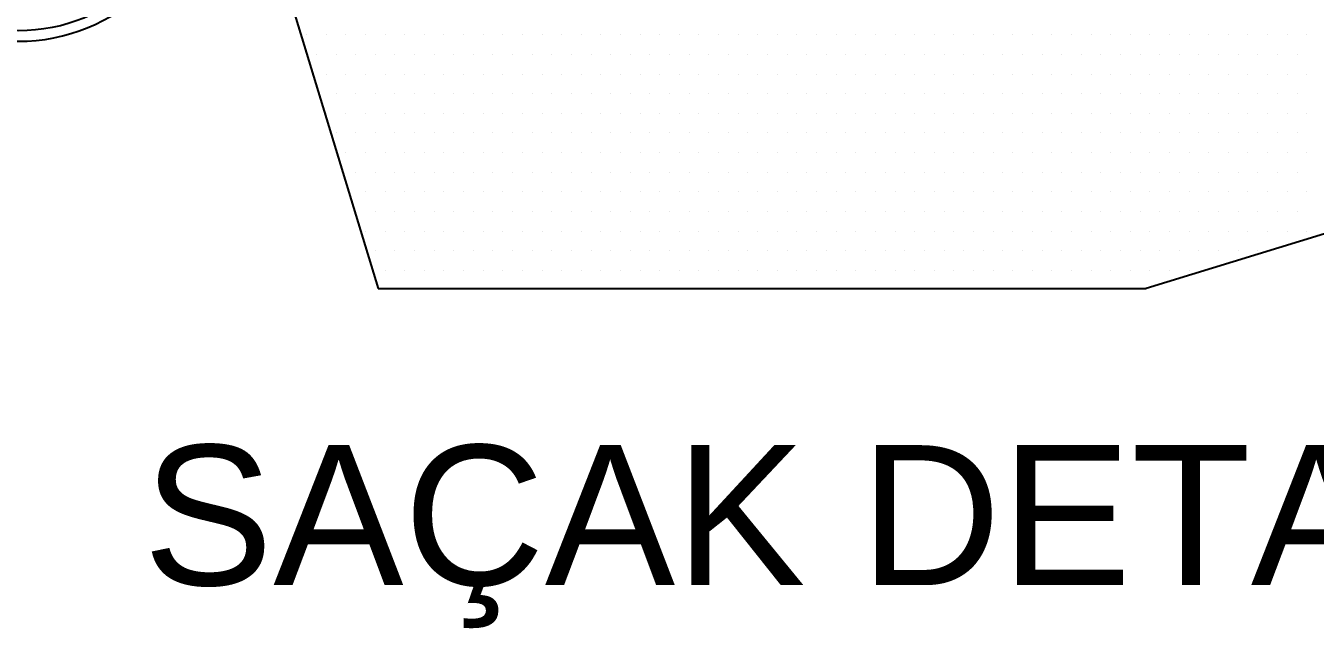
# Model space of a CAD drawing. Extents: x 775040 to 808375, y 4159409 to 4163651.
# Drawn here: x 807550.1 to 807781.3, y 4161060.2 to 4161168.2 of the extents above; entities that cross this region are included whole.
import ezdxf

# ---------------------------------------------------------------- set-up
doc = ezdxf.new("R2010")
doc.units = 0
doc.header["$MEASUREMENT"] = 0
doc.linetypes.add('DUZ', pattern=[500, 500])
doc.layers.get('0').update_dxf_attribs({"linetype": 'DUZ'})
for name, color, linetype in [('3', 3, 'Continuous'), ('tarama', 8, 'Continuous'), ('YAZI', 3, 'Continuous')]:
    doc.layers.add(name, color=color, linetype=linetype)
doc.styles.add('LEVENT', font='arial.ttf', dxfattribs={"height": 10})

# ---------------------------------------------------------------- blocks, each defined once
blk = doc.blocks.new('*X995')
at = {"color": 0}
for p, q in [((7129.6875, -684.375), (7129.6875, -684.375)), ((7139.0625, -684.375), (7139.0625, -684.375)), ((7148.4375, -684.375), (7148.4375, -684.375)), ((7157.8125, -684.375), (7157.8125, -684.375)), ((7167.1875, -684.375), (7167.1875, -684.375)), ((7176.5625, -684.375), (7176.5625, -684.375)), ((7185.9375, -684.375), (7185.9375, -684.375)), ((7195.3125, -684.375), (7195.3125, -684.375)), ((7204.6875, -684.375), (7204.6875, -684.375)), ((7214.0625, -684.375), (7214.0625, -684.375)), ((7223.4375, -684.375), (7223.4375, -684.375)), ((7232.8125, -684.375), (7232.8125, -684.375)), ((7242.1875, -684.375), (7242.1875, -684.375)), ((7251.5625, -684.375), (7251.5625, -684.375)), ((7260.9375, -684.375), (7260.9375, -684.375)), ((7270.3125, -684.375), (7270.3125, -684.375)), ((7279.6875, -684.375), (7279.6875, -684.375)), ((7289.0625, -684.375), (7289.0625, -684.375)), ((7298.4375, -684.375), (7298.4375, -684.375)), ((7307.8125, -684.375), (7307.8125, -684.375)), ((7317.1875, -684.375), (7317.1875, -684.375)), ((7326.5625, -684.375), (7326.5625, -684.375)), ((7335.9375, -684.375), (7335.9375, -684.375)), ((7345.3125, -684.375), (7345.3125, -684.375)), ((7354.6875, -684.375), (7354.6875, -684.375)), ((7364.0625, -684.375), (7364.0625, -684.375)), ((7373.4375, -684.375), (7373.4375, -684.375)), ((7382.8125, -684.375), (7382.8125, -684.375)), ((7392.1875, -684.375), (7392.1875, -684.375)), ((7401.5625, -684.375), (7401.5625, -684.375)), ((7410.9375, -684.375), (7410.9375, -684.375)), ((7420.3125, -684.375), (7420.3125, -684.375)), ((7429.6875, -684.375), (7429.6875, -684.375)), ((7439.0625, -684.375), (7439.0625, -684.375)), ((7448.4375, -684.375), (7448.4375, -684.375)), ((7457.8125, -684.375), (7457.8125, -684.375)), ((7467.1875, -684.375), (7467.1875, -684.375)), ((7476.5625, -684.375), (7476.5625, -684.375)), ((7485.9375, -684.375), (7485.9375, -684.375)), ((7495.3125, -684.375), (7495.3125, -684.375)), ((7504.6875, -684.375), (7504.6875, -684.375)), ((7514.0625, -684.375), (7514.0625, -684.375)), ((7523.4375, -684.375), (7523.4375, -684.375)), ((7532.8125, -684.375), (7532.8125, -684.375)), ((7542.1875, -684.375), (7542.1875, -684.375)), ((7551.5625, -684.375), (7551.5625, -684.375)), ((7560.9375, -684.375), (7560.9375, -684.375)), ((7570.3125, -684.375), (7570.3125, -684.375)), ((7579.6875, -684.375), (7579.6875, -684.375)), ((7589.0625, -684.375), (7589.0625, -684.375)), ((7598.4375, -684.375), (7598.4375, -684.375)), ((7607.8125, -684.375), (7607.8125, -684.375)), ((7134.375, -693.75), (7134.375, -693.75)), ((7143.75, -693.75), (7143.75, -693.75)), ((7153.125, -693.75), (7153.125, -693.75)), ((7162.5, -693.75), (7162.5, -693.75)), ((7171.875, -693.75), (7171.875, -693.75)), ((7181.25, -693.75), (7181.25, -693.75)), ((7190.625, -693.75), (7190.625, -693.75)), ((7200, -693.75), (7200, -693.75)), ((7209.375, -693.75), (7209.375, -693.75)), ((7218.75, -693.75), (7218.75, -693.75)), ((7228.125, -693.75), (7228.125, -693.75)), ((7237.5, -693.75), (7237.5, -693.75)), ((7246.875, -693.75), (7246.875, -693.75)), ((7256.25, -693.75), (7256.25, -693.75)), ((7265.625, -693.75), (7265.625, -693.75)), ((7275, -693.75), (7275, -693.75)), ((7284.375, -693.75), (7284.375, -693.75)), ((7293.75, -693.75), (7293.75, -693.75)), ((7303.125, -693.75), (7303.125, -693.75)), ((7312.5, -693.75), (7312.5, -693.75)), ((7321.875, -693.75), (7321.875, -693.75)), ((7331.25, -693.75), (7331.25, -693.75)), ((7340.625, -693.75), (7340.625, -693.75)), ((7350, -693.75), (7350, -693.75)), ((7359.375, -693.75), (7359.375, -693.75)), ((7368.75, -693.75), (7368.75, -693.75)), ((7378.125, -693.75), (7378.125, -693.75)), ((7387.5, -693.75), (7387.5, -693.75)), ((7396.875, -693.75), (7396.875, -693.75)), ((7406.25, -693.75), (7406.25, -693.75)), ((7415.625, -693.75), (7415.625, -693.75)), ((7425, -693.75), (7425, -693.75)), ((7434.375, -693.75), (7434.375, -693.75)), ((7443.75, -693.75), (7443.75, -693.75)), ((7453.125, -693.75), (7453.125, -693.75)), ((7462.5, -693.75), (7462.5, -693.75)), ((7471.875, -693.75), (7471.875, -693.75)), ((7481.25, -693.75), (7481.25, -693.75)), ((7490.625, -693.75), (7490.625, -693.75)), ((7500, -693.75), (7500, -693.75)), ((7509.375, -693.75), (7509.375, -693.75)), ((7518.75, -693.75), (7518.75, -693.75)), ((7528.125, -693.75), (7528.125, -693.75)), ((7537.5, -693.75), (7537.5, -693.75)), ((7546.875, -693.75), (7546.875, -693.75)), ((7556.25, -693.75), (7556.25, -693.75)), ((7565.625, -693.75), (7565.625, -693.75)), ((7575, -693.75), (7575, -693.75)), ((7584.375, -693.75), (7584.375, -693.75)), ((7593.75, -693.75), (7593.75, -693.75)), ((7603.125, -693.75), (7603.125, -693.75)), ((7139.0625, -703.125), (7139.0625, -703.125)), ((7148.4375, -703.125), (7148.4375, -703.125)), ((7157.8125, -703.125), (7157.8125, -703.125)), ((7167.1875, -703.125), (7167.1875, -703.125)), ((7176.5625, -703.125), (7176.5625, -703.125)), ((7185.9375, -703.125), (7185.9375, -703.125)), ((7195.3125, -703.125), (7195.3125, -703.125)), ((7204.6875, -703.125), (7204.6875, -703.125)), ((7214.0625, -703.125), (7214.0625, -703.125)), ((7223.4375, -703.125), (7223.4375, -703.125)), ((7232.8125, -703.125), (7232.8125, -703.125)), ((7242.1875, -703.125), (7242.1875, -703.125)), ((7251.5625, -703.125), (7251.5625, -703.125)), ((7260.9375, -703.125), (7260.9375, -703.125)), ((7270.3125, -703.125), (7270.3125, -703.125)), ((7279.6875, -703.125), (7279.6875, -703.125)), ((7289.0625, -703.125), (7289.0625, -703.125)), ((7298.4375, -703.125), (7298.4375, -703.125)), ((7307.8125, -703.125), (7307.8125, -703.125)), ((7317.1875, -703.125), (7317.1875, -703.125)), ((7326.5625, -703.125), (7326.5625, -703.125)), ((7335.9375, -703.125), (7335.9375, -703.125)), ((7345.3125, -703.125), (7345.3125, -703.125)), ((7354.6875, -703.125), (7354.6875, -703.125)), ((7364.0625, -703.125), (7364.0625, -703.125)), ((7373.4375, -703.125), (7373.4375, -703.125)), ((7382.8125, -703.125), (7382.8125, -703.125)), ((7392.1875, -703.125), (7392.1875, -703.125)), ((7401.5625, -703.125), (7401.5625, -703.125)), ((7410.9375, -703.125), (7410.9375, -703.125)), ((7420.3125, -703.125), (7420.3125, -703.125)), ((7429.6875, -703.125), (7429.6875, -703.125)), ((7439.0625, -703.125), (7439.0625, -703.125)), ((7448.4375, -703.125), (7448.4375, -703.125)), ((7457.8125, -703.125), (7457.8125, -703.125)), ((7467.1875, -703.125), (7467.1875, -703.125)), ((7476.5625, -703.125), (7476.5625, -703.125)), ((7485.9375, -703.125), (7485.9375, -703.125)), ((7495.3125, -703.125), (7495.3125, -703.125)), ((7504.6875, -703.125), (7504.6875, -703.125)), ((7514.0625, -703.125), (7514.0625, -703.125)), ((7523.4375, -703.125), (7523.4375, -703.125)), ((7532.8125, -703.125), (7532.8125, -703.125)), ((7542.1875, -703.125), (7542.1875, -703.125)), ((7551.5625, -703.125), (7551.5625, -703.125)), ((7560.9375, -703.125), (7560.9375, -703.125)), ((7570.3125, -703.125), (7570.3125, -703.125)), ((7579.6875, -703.125), (7579.6875, -703.125)), ((7589.0625, -703.125), (7589.0625, -703.125)), ((7598.4375, -703.125), (7598.4375, -703.125)), ((7607.8125, -703.125), (7607.8125, -703.125)), ((7143.75, -712.5), (7143.75, -712.5)), ((7153.125, -712.5), (7153.125, -712.5)), ((7162.5, -712.5), (7162.5, -712.5)), ((7171.875, -712.5), (7171.875, -712.5)), ((7181.25, -712.5), (7181.25, -712.5)), ((7190.625, -712.5), (7190.625, -712.5)), ((7200, -712.5), (7200, -712.5)), ((7209.375, -712.5), (7209.375, -712.5)), ((7218.75, -712.5), (7218.75, -712.5)), ((7228.125, -712.5), (7228.125, -712.5)), ((7237.5, -712.5), (7237.5, -712.5)), ((7246.875, -712.5), (7246.875, -712.5)), ((7256.25, -712.5), (7256.25, -712.5)), ((7265.625, -712.5), (7265.625, -712.5)), ((7275, -712.5), (7275, -712.5)), ((7284.375, -712.5), (7284.375, -712.5)), ((7293.75, -712.5), (7293.75, -712.5)), ((7303.125, -712.5), (7303.125, -712.5)), ((7312.5, -712.5), (7312.5, -712.5)), ((7321.875, -712.5), (7321.875, -712.5)), ((7331.25, -712.5), (7331.25, -712.5)), ((7340.625, -712.5), (7340.625, -712.5)), ((7350, -712.5), (7350, -712.5)), ((7359.375, -712.5), (7359.375, -712.5)), ((7368.75, -712.5), (7368.75, -712.5)), ((7378.125, -712.5), (7378.125, -712.5)), ((7387.5, -712.5), (7387.5, -712.5)), ((7396.875, -712.5), (7396.875, -712.5)), ((7406.25, -712.5), (7406.25, -712.5)), ((7415.625, -712.5), (7415.625, -712.5)), ((7425, -712.5), (7425, -712.5)), ((7434.375, -712.5), (7434.375, -712.5)), ((7443.75, -712.5), (7443.75, -712.5)), ((7453.125, -712.5), (7453.125, -712.5)), ((7462.5, -712.5), (7462.5, -712.5)), ((7471.875, -712.5), (7471.875, -712.5)), ((7481.25, -712.5), (7481.25, -712.5)), ((7490.625, -712.5), (7490.625, -712.5)), ((7500, -712.5), (7500, -712.5)), ((7509.375, -712.5), (7509.375, -712.5)), ((7518.75, -712.5), (7518.75, -712.5)), ((7528.125, -712.5), (7528.125, -712.5)), ((7537.5, -712.5), (7537.5, -712.5)), ((7546.875, -712.5), (7546.875, -712.5)), ((7556.25, -712.5), (7556.25, -712.5)), ((7565.625, -712.5), (7565.625, -712.5)), ((7575, -712.5), (7575, -712.5)), ((7584.375, -712.5), (7584.375, -712.5)), ((7593.75, -712.5), (7593.75, -712.5)), ((7603.125, -712.5), (7603.125, -712.5)), ((7139.0625, -721.875), (7139.0625, -721.875)), ((7148.4375, -721.875), (7148.4375, -721.875)), ((7157.8125, -721.875), (7157.8125, -721.875)), ((7167.1875, -721.875), (7167.1875, -721.875)), ((7176.5625, -721.875), (7176.5625, -721.875)), ((7185.9375, -721.875), (7185.9375, -721.875)), ((7195.3125, -721.875), (7195.3125, -721.875)), ((7204.6875, -721.875), (7204.6875, -721.875)), ((7214.0625, -721.875), (7214.0625, -721.875)), ((7223.4375, -721.875), (7223.4375, -721.875)), ((7232.8125, -721.875), (7232.8125, -721.875)), ((7242.1875, -721.875), (7242.1875, -721.875)), ((7251.5625, -721.875), (7251.5625, -721.875)), ((7260.9375, -721.875), (7260.9375, -721.875)), ((7270.3125, -721.875), (7270.3125, -721.875)), ((7279.6875, -721.875), (7279.6875, -721.875)), ((7289.0625, -721.875), (7289.0625, -721.875)), ((7298.4375, -721.875), (7298.4375, -721.875)), ((7307.8125, -721.875), (7307.8125, -721.875)), ((7317.1875, -721.875), (7317.1875, -721.875)), ((7326.5625, -721.875), (7326.5625, -721.875)), ((7335.9375, -721.875), (7335.9375, -721.875)), ((7345.3125, -721.875), (7345.3125, -721.875)), ((7354.6875, -721.875), (7354.6875, -721.875)), ((7364.0625, -721.875), (7364.0625, -721.875)), ((7373.4375, -721.875), (7373.4375, -721.875)), ((7382.8125, -721.875), (7382.8125, -721.875)), ((7392.1875, -721.875), (7392.1875, -721.875)), ((7401.5625, -721.875), (7401.5625, -721.875)), ((7410.9375, -721.875), (7410.9375, -721.875)), ((7420.3125, -721.875), (7420.3125, -721.875)), ((7429.6875, -721.875), (7429.6875, -721.875)), ((7439.0625, -721.875), (7439.0625, -721.875)), ((7448.4375, -721.875), (7448.4375, -721.875)), ((7457.8125, -721.875), (7457.8125, -721.875)), ((7467.1875, -721.875), (7467.1875, -721.875)), ((7476.5625, -721.875), (7476.5625, -721.875)), ((7485.9375, -721.875), (7485.9375, -721.875)), ((7495.3125, -721.875), (7495.3125, -721.875)), ((7504.6875, -721.875), (7504.6875, -721.875)), ((7514.0625, -721.875), (7514.0625, -721.875)), ((7523.4375, -721.875), (7523.4375, -721.875)), ((7532.8125, -721.875), (7532.8125, -721.875)), ((7542.1875, -721.875), (7542.1875, -721.875)), ((7551.5625, -721.875), (7551.5625, -721.875)), ((7560.9375, -721.875), (7560.9375, -721.875)), ((7570.3125, -721.875), (7570.3125, -721.875)), ((7579.6875, -721.875), (7579.6875, -721.875)), ((7589.0625, -721.875), (7589.0625, -721.875)), ((7598.4375, -721.875), (7598.4375, -721.875)), ((7607.8125, -721.875), (7607.8125, -721.875)), ((7143.75, -731.25), (7143.75, -731.25)), ((7153.125, -731.25), (7153.125, -731.25)), ((7162.5, -731.25), (7162.5, -731.25)), ((7171.875, -731.25), (7171.875, -731.25)), ((7181.25, -731.25), (7181.25, -731.25)), ((7190.625, -731.25), (7190.625, -731.25)), ((7200, -731.25), (7200, -731.25)), ((7209.375, -731.25), (7209.375, -731.25)), ((7218.75, -731.25), (7218.75, -731.25)), ((7228.125, -731.25), (7228.125, -731.25)), ((7237.5, -731.25), (7237.5, -731.25)), ((7246.875, -731.25), (7246.875, -731.25)), ((7256.25, -731.25), (7256.25, -731.25)), ((7265.625, -731.25), (7265.625, -731.25)), ((7275, -731.25), (7275, -731.25)), ((7284.375, -731.25), (7284.375, -731.25)), ((7293.75, -731.25), (7293.75, -731.25)), ((7303.125, -731.25), (7303.125, -731.25)), ((7312.5, -731.25), (7312.5, -731.25)), ((7321.875, -731.25), (7321.875, -731.25)), ((7331.25, -731.25), (7331.25, -731.25)), ((7340.625, -731.25), (7340.625, -731.25)), ((7350, -731.25), (7350, -731.25)), ((7359.375, -731.25), (7359.375, -731.25)), ((7368.75, -731.25), (7368.75, -731.25)), ((7378.125, -731.25), (7378.125, -731.25)), ((7387.5, -731.25), (7387.5, -731.25)), ((7396.875, -731.25), (7396.875, -731.25)), ((7406.25, -731.25), (7406.25, -731.25)), ((7415.625, -731.25), (7415.625, -731.25)), ((7425, -731.25), (7425, -731.25)), ((7434.375, -731.25), (7434.375, -731.25)), ((7443.75, -731.25), (7443.75, -731.25)), ((7453.125, -731.25), (7453.125, -731.25)), ((7462.5, -731.25), (7462.5, -731.25)), ((7471.875, -731.25), (7471.875, -731.25)), ((7481.25, -731.25), (7481.25, -731.25)), ((7490.625, -731.25), (7490.625, -731.25)), ((7500, -731.25), (7500, -731.25)), ((7509.375, -731.25), (7509.375, -731.25)), ((7518.75, -731.25), (7518.75, -731.25)), ((7528.125, -731.25), (7528.125, -731.25)), ((7537.5, -731.25), (7537.5, -731.25)), ((7546.875, -731.25), (7546.875, -731.25)), ((7556.25, -731.25), (7556.25, -731.25)), ((7565.625, -731.25), (7565.625, -731.25)), ((7575, -731.25), (7575, -731.25)), ((7584.375, -731.25), (7584.375, -731.25)), ((7593.75, -731.25), (7593.75, -731.25)), ((7603.125, -731.25), (7603.125, -731.25)), ((7148.4375, -740.625), (7148.4375, -740.625)), ((7157.8125, -740.625), (7157.8125, -740.625)), ((7167.1875, -740.625), (7167.1875, -740.625)), ((7176.5625, -740.625), (7176.5625, -740.625)), ((7185.9375, -740.625), (7185.9375, -740.625)), ((7195.3125, -740.625), (7195.3125, -740.625)), ((7204.6875, -740.625), (7204.6875, -740.625)), ((7214.0625, -740.625), (7214.0625, -740.625)), ((7223.4375, -740.625), (7223.4375, -740.625)), ((7232.8125, -740.625), (7232.8125, -740.625)), ((7242.1875, -740.625), (7242.1875, -740.625)), ((7251.5625, -740.625), (7251.5625, -740.625)), ((7260.9375, -740.625), (7260.9375, -740.625)), ((7270.3125, -740.625), (7270.3125, -740.625)), ((7279.6875, -740.625), (7279.6875, -740.625)), ((7289.0625, -740.625), (7289.0625, -740.625)), ((7298.4375, -740.625), (7298.4375, -740.625)), ((7307.8125, -740.625), (7307.8125, -740.625)), ((7317.1875, -740.625), (7317.1875, -740.625)), ((7326.5625, -740.625), (7326.5625, -740.625)), ((7335.9375, -740.625), (7335.9375, -740.625)), ((7345.3125, -740.625), (7345.3125, -740.625)), ((7354.6875, -740.625), (7354.6875, -740.625)), ((7364.0625, -740.625), (7364.0625, -740.625)), ((7373.4375, -740.625), (7373.4375, -740.625)), ((7382.8125, -740.625), (7382.8125, -740.625)), ((7392.1875, -740.625), (7392.1875, -740.625)), ((7401.5625, -740.625), (7401.5625, -740.625)), ((7410.9375, -740.625), (7410.9375, -740.625)), ((7420.3125, -740.625), (7420.3125, -740.625)), ((7429.6875, -740.625), (7429.6875, -740.625)), ((7439.0625, -740.625), (7439.0625, -740.625)), ((7448.4375, -740.625), (7448.4375, -740.625)), ((7457.8125, -740.625), (7457.8125, -740.625)), ((7467.1875, -740.625), (7467.1875, -740.625)), ((7476.5625, -740.625), (7476.5625, -740.625)), ((7485.9375, -740.625), (7485.9375, -740.625)), ((7495.3125, -740.625), (7495.3125, -740.625)), ((7504.6875, -740.625), (7504.6875, -740.625)), ((7514.0625, -740.625), (7514.0625, -740.625)), ((7523.4375, -740.625), (7523.4375, -740.625)), ((7532.8125, -740.625), (7532.8125, -740.625)), ((7542.1875, -740.625), (7542.1875, -740.625)), ((7551.5625, -740.625), (7551.5625, -740.625)), ((7560.9375, -740.625), (7560.9375, -740.625)), ((7570.3125, -740.625), (7570.3125, -740.625)), ((7579.6875, -740.625), (7579.6875, -740.625)), ((7589.0625, -740.625), (7589.0625, -740.625)), ((7598.4375, -740.625), (7598.4375, -740.625)), ((7607.8125, -740.625), (7607.8125, -740.625)), ((7153.125, -750), (7153.125, -750)), ((7162.5, -750), (7162.5, -750)), ((7171.875, -750), (7171.875, -750)), ((7181.25, -750), (7181.25, -750)), ((7190.625, -750), (7190.625, -750)), ((7200, -750), (7200, -750)), ((7209.375, -750), (7209.375, -750)), ((7218.75, -750), (7218.75, -750)), ((7228.125, -750), (7228.125, -750)), ((7237.5, -750), (7237.5, -750)), ((7246.875, -750), (7246.875, -750)), ((7256.25, -750), (7256.25, -750)), ((7265.625, -750), (7265.625, -750)), ((7275, -750), (7275, -750)), ((7284.375, -750), (7284.375, -750)), ((7293.75, -750), (7293.75, -750)), ((7303.125, -750), (7303.125, -750)), ((7312.5, -750), (7312.5, -750)), ((7321.875, -750), (7321.875, -750)), ((7331.25, -750), (7331.25, -750)), ((7340.625, -750), (7340.625, -750)), ((7350, -750), (7350, -750)), ((7359.375, -750), (7359.375, -750)), ((7368.75, -750), (7368.75, -750)), ((7378.125, -750), (7378.125, -750)), ((7387.5, -750), (7387.5, -750)), ((7396.875, -750), (7396.875, -750)), ((7406.25, -750), (7406.25, -750)), ((7415.625, -750), (7415.625, -750)), ((7425, -750), (7425, -750)), ((7434.375, -750), (7434.375, -750)), ((7443.75, -750), (7443.75, -750)), ((7453.125, -750), (7453.125, -750)), ((7462.5, -750), (7462.5, -750)), ((7471.875, -750), (7471.875, -750)), ((7481.25, -750), (7481.25, -750)), ((7490.625, -750), (7490.625, -750)), ((7500, -750), (7500, -750)), ((7509.375, -750), (7509.375, -750)), ((7518.75, -750), (7518.75, -750)), ((7528.125, -750), (7528.125, -750)), ((7537.5, -750), (7537.5, -750)), ((7546.875, -750), (7546.875, -750)), ((7556.25, -750), (7556.25, -750)), ((7565.625, -750), (7565.625, -750)), ((7575, -750), (7575, -750)), ((7584.375, -750), (7584.375, -750)), ((7593.75, -750), (7593.75, -750)), ((7603.125, -750), (7603.125, -750)), ((7157.8125, -759.375), (7157.8125, -759.375)), ((7167.1875, -759.375), (7167.1875, -759.375)), ((7176.5625, -759.375), (7176.5625, -759.375)), ((7185.9375, -759.375), (7185.9375, -759.375)), ((7195.3125, -759.375), (7195.3125, -759.375)), ((7204.6875, -759.375), (7204.6875, -759.375)), ((7214.0625, -759.375), (7214.0625, -759.375)), ((7223.4375, -759.375), (7223.4375, -759.375)), ((7232.8125, -759.375), (7232.8125, -759.375)), ((7242.1875, -759.375), (7242.1875, -759.375)), ((7251.5625, -759.375), (7251.5625, -759.375)), ((7260.9375, -759.375), (7260.9375, -759.375)), ((7270.3125, -759.375), (7270.3125, -759.375)), ((7279.6875, -759.375), (7279.6875, -759.375)), ((7289.0625, -759.375), (7289.0625, -759.375)), ((7298.4375, -759.375), (7298.4375, -759.375)), ((7307.8125, -759.375), (7307.8125, -759.375)), ((7317.1875, -759.375), (7317.1875, -759.375)), ((7326.5625, -759.375), (7326.5625, -759.375)), ((7335.9375, -759.375), (7335.9375, -759.375)), ((7345.3125, -759.375), (7345.3125, -759.375)), ((7354.6875, -759.375), (7354.6875, -759.375)), ((7364.0625, -759.375), (7364.0625, -759.375)), ((7373.4375, -759.375), (7373.4375, -759.375)), ((7382.8125, -759.375), (7382.8125, -759.375)), ((7392.1875, -759.375), (7392.1875, -759.375)), ((7401.5625, -759.375), (7401.5625, -759.375)), ((7410.9375, -759.375), (7410.9375, -759.375)), ((7420.3125, -759.375), (7420.3125, -759.375)), ((7429.6875, -759.375), (7429.6875, -759.375)), ((7439.0625, -759.375), (7439.0625, -759.375)), ((7448.4375, -759.375), (7448.4375, -759.375)), ((7457.8125, -759.375), (7457.8125, -759.375)), ((7467.1875, -759.375), (7467.1875, -759.375)), ((7476.5625, -759.375), (7476.5625, -759.375)), ((7485.9375, -759.375), (7485.9375, -759.375)), ((7495.3125, -759.375), (7495.3125, -759.375)), ((7504.6875, -759.375), (7504.6875, -759.375)), ((7514.0625, -759.375), (7514.0625, -759.375)), ((7523.4375, -759.375), (7523.4375, -759.375)), ((7532.8125, -759.375), (7532.8125, -759.375)), ((7542.1875, -759.375), (7542.1875, -759.375)), ((7551.5625, -759.375), (7551.5625, -759.375)), ((7560.9375, -759.375), (7560.9375, -759.375)), ((7570.3125, -759.375), (7570.3125, -759.375)), ((7579.6875, -759.375), (7579.6875, -759.375)), ((7589.0625, -759.375), (7589.0625, -759.375)), ((7598.4375, -759.375), (7598.4375, -759.375)), ((7607.8125, -759.375), (7607.8125, -759.375)), ((7153.125, -768.75), (7153.125, -768.75)), ((7162.5, -768.75), (7162.5, -768.75)), ((7171.875, -768.75), (7171.875, -768.75)), ((7181.25, -768.75), (7181.25, -768.75)), ((7190.625, -768.75), (7190.625, -768.75)), ((7200, -768.75), (7200, -768.75)), ((7209.375, -768.75), (7209.375, -768.75)), ((7218.75, -768.75), (7218.75, -768.75)), ((7228.125, -768.75), (7228.125, -768.75)), ((7237.5, -768.75), (7237.5, -768.75)), ((7246.875, -768.75), (7246.875, -768.75)), ((7256.25, -768.75), (7256.25, -768.75)), ((7265.625, -768.75), (7265.625, -768.75)), ((7275, -768.75), (7275, -768.75)), ((7284.375, -768.75), (7284.375, -768.75)), ((7293.75, -768.75), (7293.75, -768.75)), ((7303.125, -768.75), (7303.125, -768.75)), ((7312.5, -768.75), (7312.5, -768.75)), ((7321.875, -768.75), (7321.875, -768.75)), ((7331.25, -768.75), (7331.25, -768.75)), ((7340.625, -768.75), (7340.625, -768.75)), ((7350, -768.75), (7350, -768.75)), ((7359.375, -768.75), (7359.375, -768.75)), ((7368.75, -768.75), (7368.75, -768.75)), ((7378.125, -768.75), (7378.125, -768.75)), ((7387.5, -768.75), (7387.5, -768.75)), ((7396.875, -768.75), (7396.875, -768.75)), ((7406.25, -768.75), (7406.25, -768.75)), ((7415.625, -768.75), (7415.625, -768.75)), ((7425, -768.75), (7425, -768.75)), ((7434.375, -768.75), (7434.375, -768.75)), ((7443.75, -768.75), (7443.75, -768.75)), ((7453.125, -768.75), (7453.125, -768.75)), ((7462.5, -768.75), (7462.5, -768.75)), ((7471.875, -768.75), (7471.875, -768.75)), ((7481.25, -768.75), (7481.25, -768.75)), ((7490.625, -768.75), (7490.625, -768.75)), ((7500, -768.75), (7500, -768.75)), ((7509.375, -768.75), (7509.375, -768.75)), ((7518.75, -768.75), (7518.75, -768.75)), ((7528.125, -768.75), (7528.125, -768.75)), ((7537.5, -768.75), (7537.5, -768.75)), ((7546.875, -768.75), (7546.875, -768.75)), ((7556.25, -768.75), (7556.25, -768.75)), ((7565.625, -768.75), (7565.625, -768.75)), ((7575, -768.75), (7575, -768.75)), ((7584.375, -768.75), (7584.375, -768.75)), ((7593.75, -768.75), (7593.75, -768.75)), ((7603.125, -768.75), (7603.125, -768.75)), ((7157.8125, -778.125), (7157.8125, -778.125)), ((7167.1875, -778.125), (7167.1875, -778.125)), ((7176.5625, -778.125), (7176.5625, -778.125)), ((7185.9375, -778.125), (7185.9375, -778.125)), ((7195.3125, -778.125), (7195.3125, -778.125)), ((7204.6875, -778.125), (7204.6875, -778.125)), ((7214.0625, -778.125), (7214.0625, -778.125)), ((7223.4375, -778.125), (7223.4375, -778.125)), ((7232.8125, -778.125), (7232.8125, -778.125)), ((7242.1875, -778.125), (7242.1875, -778.125)), ((7251.5625, -778.125), (7251.5625, -778.125)), ((7260.9375, -778.125), (7260.9375, -778.125)), ((7270.3125, -778.125), (7270.3125, -778.125)), ((7279.6875, -778.125), (7279.6875, -778.125)), ((7289.0625, -778.125), (7289.0625, -778.125)), ((7298.4375, -778.125), (7298.4375, -778.125)), ((7307.8125, -778.125), (7307.8125, -778.125)), ((7317.1875, -778.125), (7317.1875, -778.125)), ((7326.5625, -778.125), (7326.5625, -778.125)), ((7335.9375, -778.125), (7335.9375, -778.125)), ((7345.3125, -778.125), (7345.3125, -778.125)), ((7354.6875, -778.125), (7354.6875, -778.125)), ((7364.0625, -778.125), (7364.0625, -778.125)), ((7373.4375, -778.125), (7373.4375, -778.125)), ((7382.8125, -778.125), (7382.8125, -778.125)), ((7392.1875, -778.125), (7392.1875, -778.125)), ((7401.5625, -778.125), (7401.5625, -778.125)), ((7410.9375, -778.125), (7410.9375, -778.125)), ((7420.3125, -778.125), (7420.3125, -778.125)), ((7429.6875, -778.125), (7429.6875, -778.125)), ((7439.0625, -778.125), (7439.0625, -778.125)), ((7448.4375, -778.125), (7448.4375, -778.125)), ((7457.8125, -778.125), (7457.8125, -778.125)), ((7467.1875, -778.125), (7467.1875, -778.125)), ((7476.5625, -778.125), (7476.5625, -778.125)), ((7485.9375, -778.125), (7485.9375, -778.125)), ((7495.3125, -778.125), (7495.3125, -778.125)), ((7504.6875, -778.125), (7504.6875, -778.125)), ((7514.0625, -778.125), (7514.0625, -778.125)), ((7523.4375, -778.125), (7523.4375, -778.125)), ((7532.8125, -778.125), (7532.8125, -778.125)), ((7542.1875, -778.125), (7542.1875, -778.125)), ((7551.5625, -778.125), (7551.5625, -778.125)), ((7560.9375, -778.125), (7560.9375, -778.125)), ((7570.3125, -778.125), (7570.3125, -778.125)), ((7579.6875, -778.125), (7579.6875, -778.125)), ((7589.0625, -778.125), (7589.0625, -778.125)), ((7598.4375, -778.125), (7598.4375, -778.125)), ((7607.8125, -778.125), (7607.8125, -778.125)), ((7162.5, -787.5), (7162.5, -787.5)), ((7171.875, -787.5), (7171.875, -787.5)), ((7181.25, -787.5), (7181.25, -787.5)), ((7190.625, -787.5), (7190.625, -787.5)), ((7200, -787.5), (7200, -787.5)), ((7209.375, -787.5), (7209.375, -787.5)), ((7218.75, -787.5), (7218.75, -787.5)), ((7228.125, -787.5), (7228.125, -787.5)), ((7237.5, -787.5), (7237.5, -787.5)), ((7246.875, -787.5), (7246.875, -787.5)), ((7256.25, -787.5), (7256.25, -787.5)), ((7265.625, -787.5), (7265.625, -787.5)), ((7275, -787.5), (7275, -787.5)), ((7284.375, -787.5), (7284.375, -787.5)), ((7293.75, -787.5), (7293.75, -787.5)), ((7303.125, -787.5), (7303.125, -787.5)), ((7312.5, -787.5), (7312.5, -787.5)), ((7321.875, -787.5), (7321.875, -787.5)), ((7331.25, -787.5), (7331.25, -787.5)), ((7340.625, -787.5), (7340.625, -787.5)), ((7350, -787.5), (7350, -787.5)), ((7359.375, -787.5), (7359.375, -787.5)), ((7368.75, -787.5), (7368.75, -787.5)), ((7378.125, -787.5), (7378.125, -787.5)), ((7387.5, -787.5), (7387.5, -787.5)), ((7396.875, -787.5), (7396.875, -787.5)), ((7406.25, -787.5), (7406.25, -787.5)), ((7415.625, -787.5), (7415.625, -787.5)), ((7425, -787.5), (7425, -787.5)), ((7434.375, -787.5), (7434.375, -787.5)), ((7443.75, -787.5), (7443.75, -787.5)), ((7453.125, -787.5), (7453.125, -787.5)), ((7462.5, -787.5), (7462.5, -787.5)), ((7471.875, -787.5), (7471.875, -787.5)), ((7481.25, -787.5), (7481.25, -787.5)), ((7490.625, -787.5), (7490.625, -787.5)), ((7500, -787.5), (7500, -787.5)), ((7509.375, -787.5), (7509.375, -787.5)), ((7518.75, -787.5), (7518.75, -787.5)), ((7528.125, -787.5), (7528.125, -787.5)), ((7537.5, -787.5), (7537.5, -787.5)), ((7546.875, -787.5), (7546.875, -787.5)), ((7556.25, -787.5), (7556.25, -787.5)), ((7565.625, -787.5), (7565.625, -787.5)), ((7575, -787.5), (7575, -787.5)), ((7584.375, -787.5), (7584.375, -787.5)), ((7167.1875, -796.875), (7167.1875, -796.875)), ((7176.5625, -796.875), (7176.5625, -796.875)), ((7185.9375, -796.875), (7185.9375, -796.875)), ((7195.3125, -796.875), (7195.3125, -796.875)), ((7204.6875, -796.875), (7204.6875, -796.875)), ((7214.0625, -796.875), (7214.0625, -796.875)), ((7223.4375, -796.875), (7223.4375, -796.875)), ((7232.8125, -796.875), (7232.8125, -796.875)), ((7242.1875, -796.875), (7242.1875, -796.875)), ((7251.5625, -796.875), (7251.5625, -796.875)), ((7260.9375, -796.875), (7260.9375, -796.875)), ((7270.3125, -796.875), (7270.3125, -796.875)), ((7279.6875, -796.875), (7279.6875, -796.875)), ((7289.0625, -796.875), (7289.0625, -796.875)), ((7298.4375, -796.875), (7298.4375, -796.875)), ((7307.8125, -796.875), (7307.8125, -796.875)), ((7317.1875, -796.875), (7317.1875, -796.875)), ((7326.5625, -796.875), (7326.5625, -796.875)), ((7335.9375, -796.875), (7335.9375, -796.875)), ((7345.3125, -796.875), (7345.3125, -796.875)), ((7354.6875, -796.875), (7354.6875, -796.875)), ((7364.0625, -796.875), (7364.0625, -796.875)), ((7373.4375, -796.875), (7373.4375, -796.875)), ((7382.8125, -796.875), (7382.8125, -796.875)), ((7392.1875, -796.875), (7392.1875, -796.875)), ((7401.5625, -796.875), (7401.5625, -796.875)), ((7410.9375, -796.875), (7410.9375, -796.875)), ((7420.3125, -796.875), (7420.3125, -796.875)), ((7429.6875, -796.875), (7429.6875, -796.875)), ((7439.0625, -796.875), (7439.0625, -796.875)), ((7448.4375, -796.875), (7448.4375, -796.875)), ((7457.8125, -796.875), (7457.8125, -796.875)), ((7467.1875, -796.875), (7467.1875, -796.875)), ((7476.5625, -796.875), (7476.5625, -796.875)), ((7485.9375, -796.875), (7485.9375, -796.875)), ((7495.3125, -796.875), (7495.3125, -796.875)), ((7504.6875, -796.875), (7504.6875, -796.875)), ((7514.0625, -796.875), (7514.0625, -796.875)), ((7523.4375, -796.875), (7523.4375, -796.875)), ((7532.8125, -796.875), (7532.8125, -796.875)), ((7542.1875, -796.875), (7542.1875, -796.875)), ((7551.5625, -796.875), (7551.5625, -796.875))]:
    blk.add_line(p, q, dxfattribs=at)

msp = doc.modelspace()

# ---------------------------------------------------------------- linework, layer by layer
at = {"layer": '3'}
for p, q in [((807597.67, 4161172.29), (807613.32, 4161121.12)), ((807902.5, 4161167.46), (807750.95, 4161121.12)), ((807613.32, 4161121.12), (807750.95, 4161121.12))]:
    msp.add_line(p, q, dxfattribs=at)
at = {"layer": '3', "elevation": 0}
msp.add_lwpolyline([(807579.61, 4161212.91), (807579.61, 4161205.78), (807579.61, 4161198.09, -0.951505), (807518.19, 4161195.03), (807516.3, 4161195.03, 0.954234), (807581.49, 4161198.09, 0.954234)], format="xyb", dxfattribs=at)

# ---------------------------------------------------------------- block references
at = {"layer": 'tarama', "xscale": 0.3749981224536896, "yscale": 0.3749981224536896, "zscale": 0.3749981224536896}
msp.add_blockref('*X995', (804926.86, 4161423.21), dxfattribs=at)

# ---------------------------------------------------------------- texts
at = {"layer": 'YAZI', "style": 'LEVENT'}
msp.add_text('SAÇAK DETAYI', height=25.088, dxfattribs=at).set_placement((807571.11, 4161067.95, -53.07))

doc.saveas('drawing.dxf')
